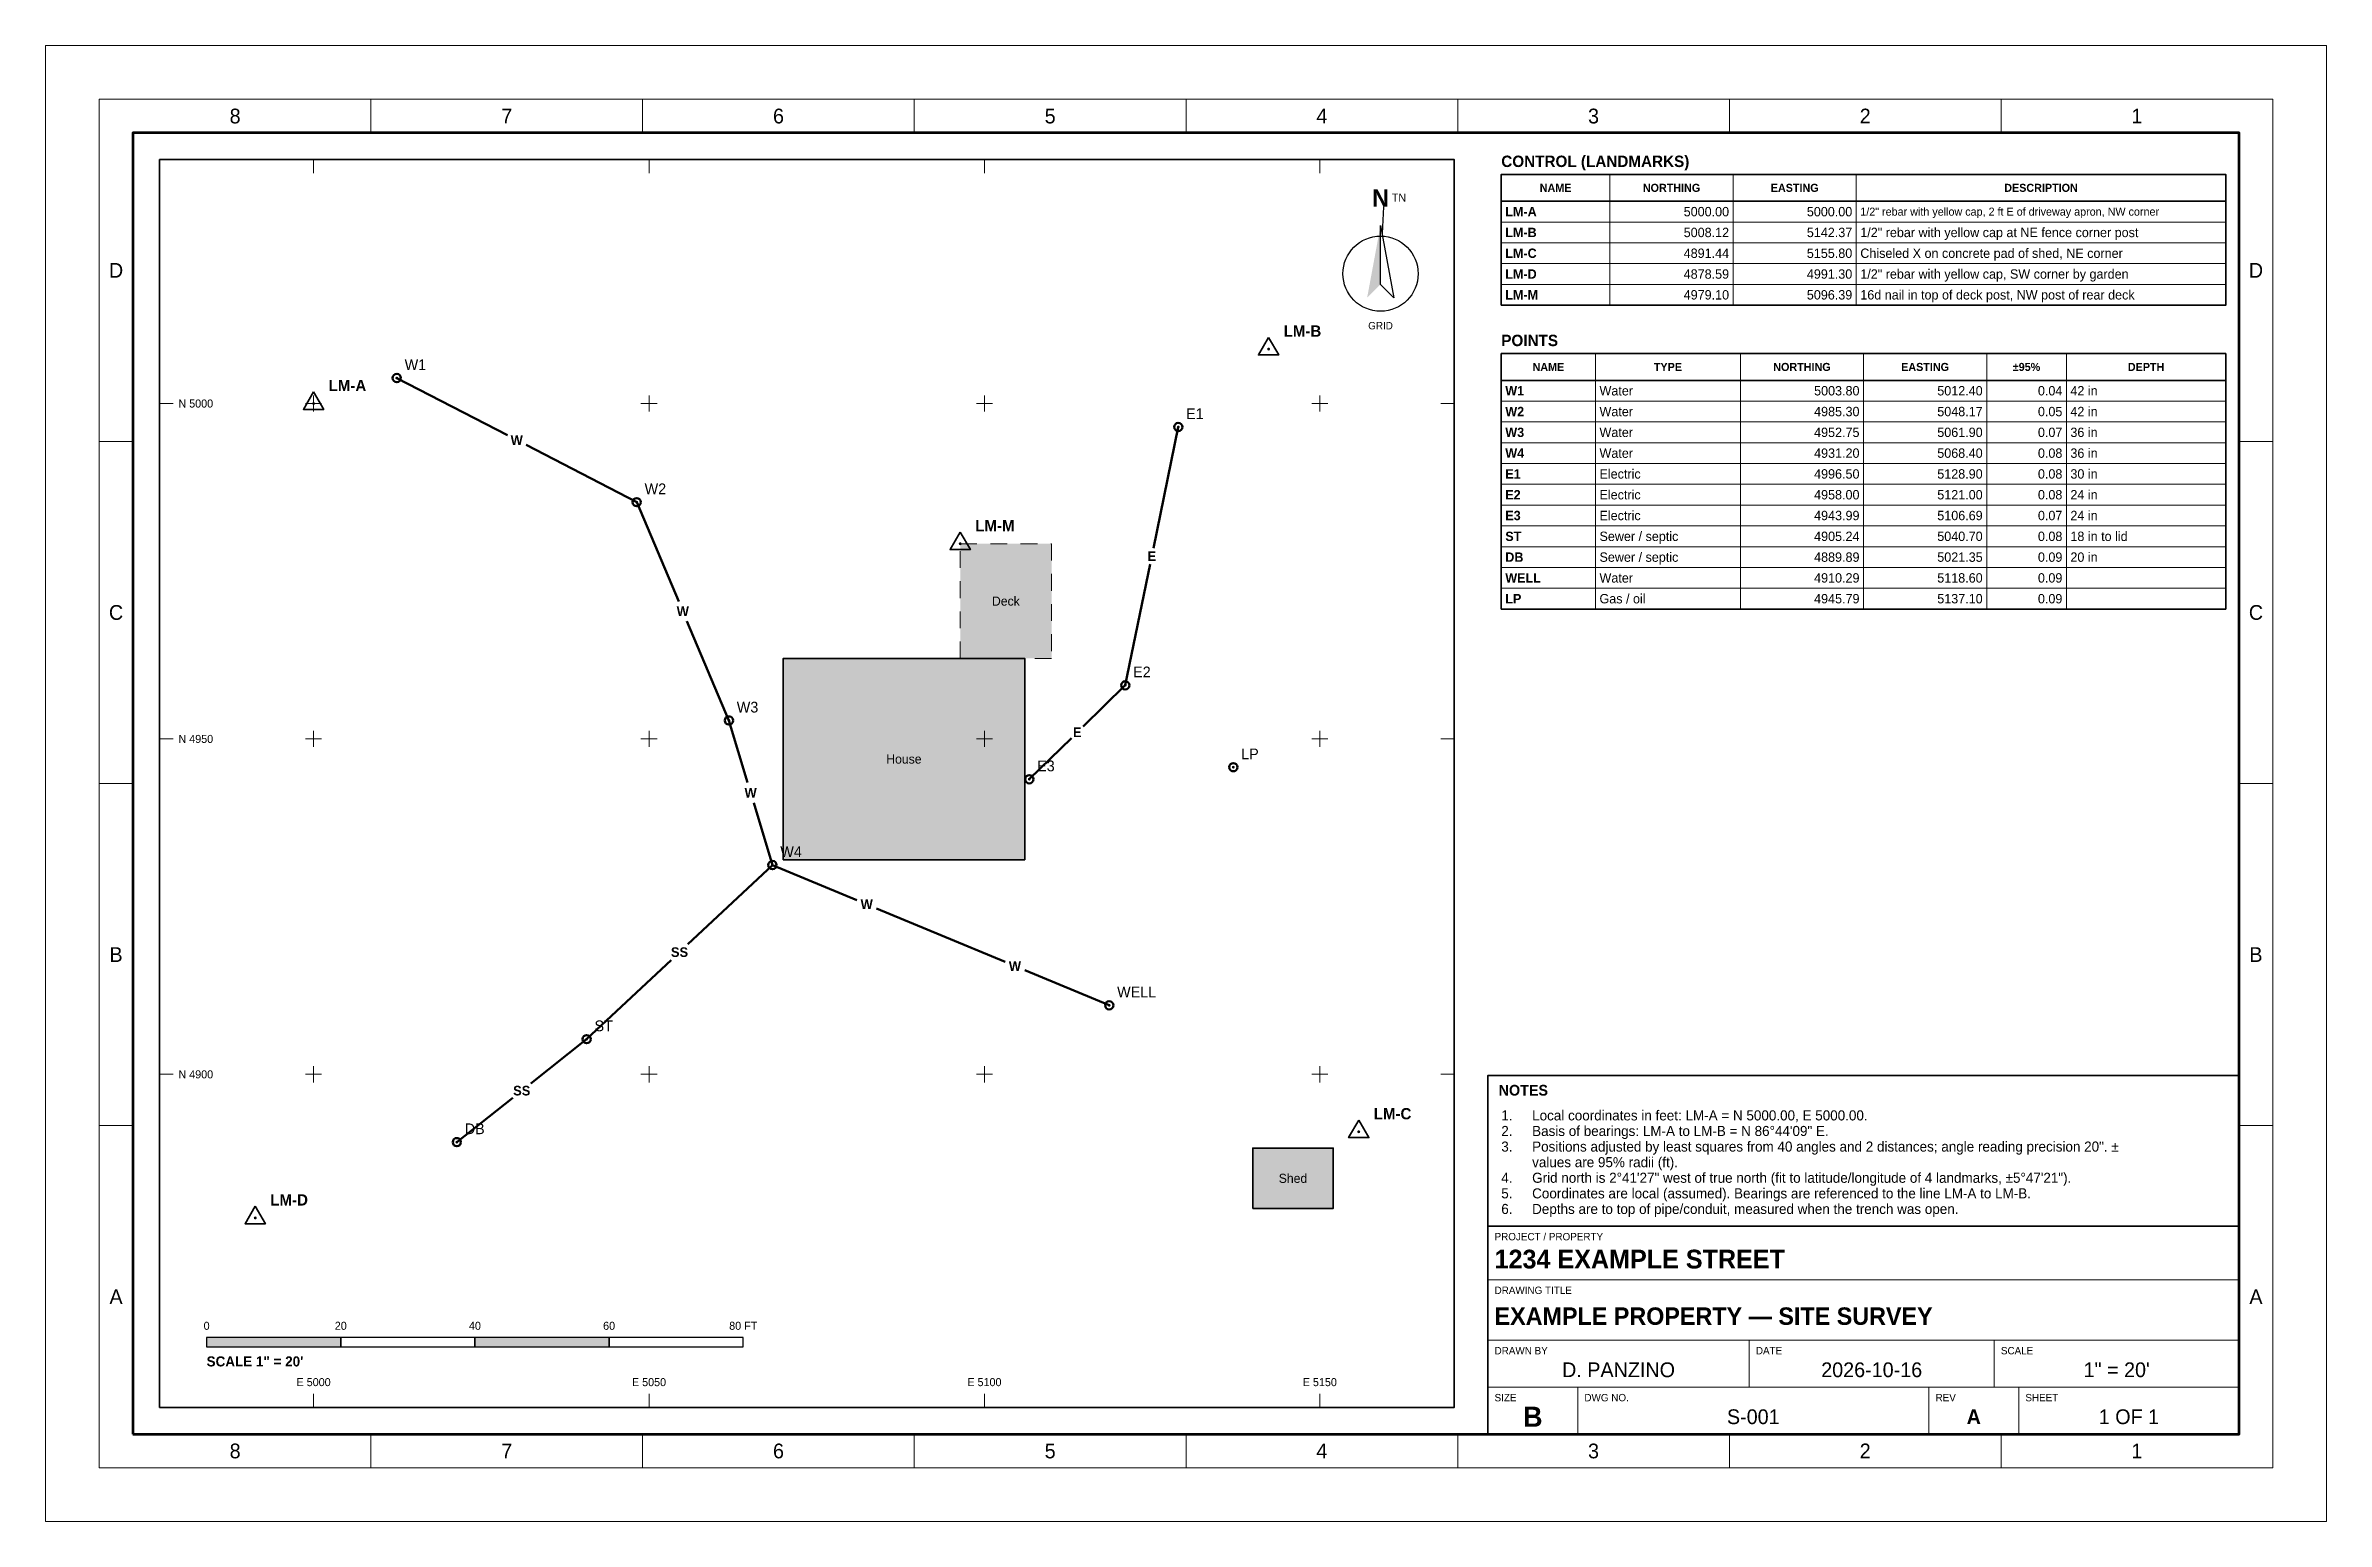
# Paper-space layout 'ANSI B' of a CAD drawing. Header units: inches. Extents: x 0 to 17, y 0 to 11.
# The model-space entities are those that its viewports show. They can reach past a viewport. Long polylines and large blocks are cut down to what shows.
import ezdxf
from ezdxf.enums import TextEntityAlignment as Align

# ---------------------------------------------------------------- set-up
doc = ezdxf.new("R2010")
doc.units = ezdxf.units.IN
doc.header["$LTSCALE"] = 0.25
doc.header["$MEASUREMENT"] = 0
doc.linetypes.add('DASHED', pattern=[0.75, 0.5, -0.25])
for name, color, linetype, lineweight in [('CONTROL', 7, 'CONTINUOUS', 35), ('FRAME', 7, 'CONTINUOUS', 60), ('FRAME-THIN', 7, 'CONTINUOUS', 18), ('GRID', 8, 'CONTINUOUS', 13), ('LABEL', 7, 'CONTINUOUS', 18), ('MAP-FRAME', 7, 'CONTINUOUS', 35), ('NORTH', 7, 'CONTINUOUS', 25), ('OBSTACLE', 8, 'CONTINUOUS', 35), ('OBSTACLE-FILL', 254, 'CONTINUOUS', 0), ('OBSTACLE-LOW', 8, 'DASHED', 18), ('SYMBOL-FILL', 7, 'CONTINUOUS', 0), ('TEXT', 7, 'CONTINUOUS', 25), ('TEXT-MINOR', 8, 'CONTINUOUS', 18), ('TITLE', 7, 'CONTINUOUS', 35), ('TITLE-GRID', 7, 'CONTINUOUS', 18), ('UT-ELEC', 1, 'CONTINUOUS', 50), ('UT-GAS', 40, 'CONTINUOUS', 50), ('UT-SEWER', 3, 'CONTINUOUS', 50), ('UT-WATER', 5, 'CONTINUOUS', 50)]:
    doc.layers.add(name, color=color, linetype=linetype, lineweight=lineweight)
doc.styles.add('SV-BOLD', font='B612-Bold.ttf')
doc.styles.add('SV-STD', font='B612-Regular.ttf')

msp = doc.modelspace()

# ---------------------------------------------------------------- hatches: boundary and pattern name
at = {"layer": 'OBSTACLE-FILL'}
h = msp.add_hatch(color=254, dxfattribs=at)
h.dxf.hatch_style = 1
h.paths.add_polyline_path([(6.817181, 7.287047), (7.497505, 7.287235), (7.497505, 6.432235), (6.817505, 6.432235)])
h = msp.add_hatch(color=254, dxfattribs=at)
h.dxf.hatch_style = 1
h.paths.add_polyline_path([(5.497505, 4.932235), (7.297505, 4.932235), (7.297505, 6.432235), (5.497505, 6.432235)])
h = msp.add_hatch(color=254, dxfattribs=at)
h.dxf.hatch_style = 1
h.paths.add_polyline_path([(8.997505, 2.332235), (9.597505, 2.332235), (9.597505, 2.782235), (8.997505, 2.782235)])
at = {"layer": 'SYMBOL-FILL'}
h = msp.add_hatch(color=7, dxfattribs=at)
h.dxf.hatch_style = 1
h.paths.add_polyline_path([(9.95, 9.66), (9.85, 9.12), (9.95, 9.22)])
h = msp.add_hatch(color=7, dxfattribs=at)
h.dxf.hatch_style = 1
h.paths.add_polyline_path([(9.104683, 8.738211, 1), (9.127083, 8.738211, 1)])
h = msp.add_hatch(color=7, dxfattribs=at)
h.dxf.hatch_style = 1
h.paths.add_polyline_path([(2.6065, 8.522146, 1), (2.62806, 8.522146, 1)])
h = msp.add_hatch(color=7, dxfattribs=at)
h.dxf.hatch_style = 1
h.paths.add_polyline_path([(1.986305, 8.332235, 1), (2.008705, 8.332235, 1)])
h = msp.add_hatch(color=7, dxfattribs=at)
h.dxf.hatch_style = 1
h.paths.add_polyline_path([(8.431578, 8.157225, 1), (8.453138, 8.157225, 1)])
h = msp.add_hatch(color=7, dxfattribs=at)
h.dxf.hatch_style = 1
h.paths.add_polyline_path([(4.395064, 7.59708, 1), (4.416624, 7.59708, 1)])
h = msp.add_hatch(color=7, dxfattribs=at)
h.dxf.hatch_style = 1
h.paths.add_polyline_path([(6.805981, 7.287047, 1), (6.828381, 7.287047, 1)])
h = msp.add_hatch(color=7, dxfattribs=at)
h.dxf.hatch_style = 1
h.paths.add_polyline_path([(8.036573, 6.232133, 1), (8.058133, 6.232133, 1)])
h = msp.add_hatch(color=7, dxfattribs=at)
h.dxf.hatch_style = 1
h.paths.add_polyline_path([(5.081953, 5.969817, 1), (5.103513, 5.969817, 1)])
h = msp.add_hatch(color=7, dxfattribs=at)
h.dxf.hatch_style = 1
h.paths.add_polyline_path([(8.841641, 5.621492, 1), (8.863201, 5.621492, 1)])
h = msp.add_hatch(color=7, dxfattribs=at)
h.dxf.hatch_style = 1
h.paths.add_polyline_path([(7.321118, 5.531889, 1), (7.342678, 5.531889, 1)])
h = msp.add_hatch(color=7, dxfattribs=at)
h.dxf.hatch_style = 1
h.paths.add_polyline_path([(5.406515, 4.892024, 1), (5.428075, 4.892024, 1)])
h = msp.add_hatch(color=7, dxfattribs=at)
h.dxf.hatch_style = 1
h.paths.add_polyline_path([(7.916974, 3.846607, 1), (7.938534, 3.846607, 1)])
h = msp.add_hatch(color=7, dxfattribs=at)
h.dxf.hatch_style = 1
h.paths.add_polyline_path([(4.021665, 3.59433, 1), (4.043225, 3.59433, 1)])
h = msp.add_hatch(color=7, dxfattribs=at)
h.dxf.hatch_style = 1
h.paths.add_polyline_path([(9.776057, 2.904289, 1), (9.798457, 2.904289, 1)])
h = msp.add_hatch(color=7, dxfattribs=at)
h.dxf.hatch_style = 1
h.paths.add_polyline_path([(3.054439, 2.826811, 1), (3.075999, 2.826811, 1)])
h = msp.add_hatch(color=7, dxfattribs=at)
h.dxf.hatch_style = 1
h.paths.add_polyline_path([(1.551543, 2.261789, 1), (1.573943, 2.261789, 1)])
h = msp.add_hatch(color=7, dxfattribs=at)
h.dxf.hatch_style = 1
h.paths.add_polyline_path([(1.2, 1.3), (2.2, 1.3), (2.2, 1.37), (1.2, 1.37)])
h = msp.add_hatch(color=7, dxfattribs=at)
h.dxf.hatch_style = 1
h.paths.add_polyline_path([(3.2, 1.3), (4.2, 1.3), (4.2, 1.37), (3.2, 1.37)])

# ---------------------------------------------------------------- linework, layer by layer
at = {"layer": 'CONTROL'}
for points in [[(9.115883, 8.825011), (9.040283, 8.694811), (9.191483, 8.694811)], [(1.997505, 8.419035), (1.921905, 8.288835), (2.073105, 8.288835)], [(6.817181, 7.373847), (6.741581, 7.243647), (6.892781, 7.243647)], [(9.787257, 2.991089), (9.711657, 2.860889), (9.862857, 2.860889)], [(1.562743, 2.348589), (1.487143, 2.218389), (1.638343, 2.218389)]]:
    msp.add_lwpolyline(points, close=True, dxfattribs=at)
at = {"layer": 'FRAME'}
msp.add_lwpolyline([(0.65, 0.65), (16.35, 0.65), (16.35, 10.35), (0.65, 10.35)], close=True, dxfattribs=at)
at = {"layer": 'FRAME-THIN'}
for p, q in [((2.425, 10.35), (2.425, 10.6)), ((4.45, 10.35), (4.45, 10.6)), ((6.475, 10.35), (6.475, 10.6)), ((8.5, 10.35), (8.5, 10.6)), ((10.525, 10.35), (10.525, 10.6)), ((12.55, 10.35), (12.55, 10.6)), ((14.575, 10.35), (14.575, 10.6)), ((0.4, 8.05), (0.65, 8.05)), ((16.35, 8.05), (16.6, 8.05)), ((0.4, 5.5), (0.65, 5.5)), ((16.35, 5.5), (16.6, 5.5)), ((0.4, 2.95), (0.65, 2.95)), ((16.35, 2.95), (16.6, 2.95)), ((2.425, 0.4), (2.425, 0.65)), ((4.45, 0.4), (4.45, 0.65)), ((6.475, 0.4), (6.475, 0.65)), ((8.5, 0.4), (8.5, 0.65)), ((10.525, 0.4), (10.525, 0.65)), ((12.55, 0.4), (12.55, 0.65)), ((14.575, 0.4), (14.575, 0.65))]:
    msp.add_line(p, q, dxfattribs=at)
msp.add_lwpolyline([(0.4, 0.4), (16.6, 0.4), (16.6, 10.6), (0.4, 10.6)], close=True, dxfattribs=at)
at = {"layer": 'GRID'}
for p, q in [((1.997505, 10.15), (1.997505, 10.05)), ((4.497505, 10.15), (4.497505, 10.05)), ((6.997505, 10.15), (6.997505, 10.05)), ((9.497505, 10.15), (9.497505, 10.05)), ((0.85, 8.332235), (0.95, 8.332235)), ((1.937505, 8.332235), (2.057505, 8.332235)), ((1.997505, 8.272235), (1.997505, 8.392235)), ((4.437505, 8.332235), (4.557505, 8.332235)), ((4.497505, 8.272235), (4.497505, 8.392235)), ((6.937505, 8.332235), (7.057505, 8.332235)), ((6.997505, 8.272235), (6.997505, 8.392235)), ((9.437505, 8.332235), (9.557505, 8.332235)), ((9.497505, 8.272235), (9.497505, 8.392235)), ((10.5, 8.332235), (10.4, 8.332235)), ((0.85, 5.832235), (0.95, 5.832235)), ((1.937505, 5.832235), (2.057505, 5.832235)), ((1.997505, 5.772235), (1.997505, 5.892235)), ((4.437505, 5.832235), (4.557505, 5.832235)), ((4.497505, 5.772235), (4.497505, 5.892235)), ((6.937505, 5.832235), (7.057505, 5.832235)), ((6.997505, 5.772235), (6.997505, 5.892235)), ((9.437505, 5.832235), (9.557505, 5.832235)), ((9.497505, 5.772235), (9.497505, 5.892235)), ((10.5, 5.832235), (10.4, 5.832235)), ((0.85, 3.332235), (0.95, 3.332235)), ((1.937505, 3.332235), (2.057505, 3.332235)), ((1.997505, 3.272235), (1.997505, 3.392235)), ((4.437505, 3.332235), (4.557505, 3.332235)), ((4.497505, 3.272235), (4.497505, 3.392235)), ((6.937505, 3.332235), (7.057505, 3.332235)), ((6.997505, 3.272235), (6.997505, 3.392235)), ((9.437505, 3.332235), (9.557505, 3.332235)), ((9.497505, 3.272235), (9.497505, 3.392235)), ((10.5, 3.332235), (10.4, 3.332235)), ((1.997505, 0.85), (1.997505, 0.95)), ((4.497505, 0.85), (4.497505, 0.95)), ((6.997505, 0.85), (6.997505, 0.95)), ((9.497505, 0.85), (9.497505, 0.95))]:
    msp.add_line(p, q, dxfattribs=at)
at = {"layer": 'MAP-FRAME'}
msp.add_lwpolyline([(0.85, 0.85), (10.5, 0.85), (10.5, 10.15), (0.85, 10.15)], close=True, dxfattribs=at)
at = {"layer": 'NORTH'}
msp.add_line((9.964083, 9.599669), (9.973472, 9.799449), dxfattribs=at)
for points in [[(9.95, 9.66), (10.05, 9.12), (9.95, 9.22)], [(1.2, 1.3), (2.2, 1.3), (2.2, 1.37), (1.2, 1.37)], [(2.2, 1.3), (3.2, 1.3), (3.2, 1.37), (2.2, 1.37)], [(3.2, 1.3), (4.2, 1.3), (4.2, 1.37), (3.2, 1.37)], [(4.2, 1.3), (5.2, 1.3), (5.2, 1.37), (4.2, 1.37)]]:
    msp.add_lwpolyline(points, close=True, dxfattribs=at)
msp.add_circle((9.95, 9.3), 0.28, dxfattribs=at)
at = {"layer": 'OBSTACLE'}
for points in [[(5.497505, 4.932235), (7.297505, 4.932235), (7.297505, 6.432235), (5.497505, 6.432235)], [(8.997505, 2.332235), (9.597505, 2.332235), (9.597505, 2.782235), (8.997505, 2.782235)]]:
    msp.add_lwpolyline(points, close=True, dxfattribs=at)
at = {"layer": 'OBSTACLE-LOW'}
msp.add_lwpolyline([(6.817181, 7.287047), (7.497505, 7.287235), (7.497505, 6.432235), (6.817505, 6.432235)], close=True, dxfattribs=at)
at = {"layer": 'TITLE'}
for points in [[(10.85, 9.84), (16.25, 9.84), (16.25, 10.04), (10.85, 10.04)], [(10.85, 9.065), (16.25, 9.065), (16.25, 10.04), (10.85, 10.04)], [(10.85, 8.505), (16.25, 8.505), (16.25, 8.705), (10.85, 8.705)], [(10.85, 6.8), (16.25, 6.8), (16.25, 8.705), (10.85, 8.705)], [(10.75, 2.2), (16.35, 2.2), (16.35, 3.32375), (10.75, 3.32375)], [(10.75, 0.65), (16.35, 0.65), (16.35, 2.2), (10.75, 2.2)]]:
    msp.add_lwpolyline(points, close=True, dxfattribs=at)
at = {"layer": 'TITLE-GRID'}
for p, q in [((11.66, 9.065), (11.66, 10.04)), ((12.578, 9.065), (12.578, 10.04)), ((13.496, 9.065), (13.496, 10.04)), ((10.85, 9.685), (16.25, 9.685)), ((10.85, 9.53), (16.25, 9.53)), ((10.85, 9.375), (16.25, 9.375)), ((10.85, 9.22), (16.25, 9.22)), ((10.85, 9.065), (16.25, 9.065)), ((11.552, 6.8), (11.552, 8.705)), ((12.632, 6.8), (12.632, 8.705)), ((13.55, 6.8), (13.55, 8.705)), ((14.468, 6.8), (14.468, 8.705)), ((15.062, 6.8), (15.062, 8.705)), ((10.85, 8.35), (16.25, 8.35)), ((10.85, 8.195), (16.25, 8.195)), ((10.85, 8.04), (16.25, 8.04)), ((10.85, 7.885), (16.25, 7.885)), ((10.85, 7.73), (16.25, 7.73)), ((10.85, 7.575), (16.25, 7.575)), ((10.85, 7.42), (16.25, 7.42)), ((10.85, 7.265), (16.25, 7.265)), ((10.85, 7.11), (16.25, 7.11)), ((10.85, 6.955), (16.25, 6.955)), ((10.85, 6.8), (16.25, 6.8)), ((10.75, 1.8), (16.35, 1.8)), ((10.75, 1.35), (16.35, 1.35)), ((12.697826, 1), (12.697826, 1.35)), ((14.523913, 1), (14.523913, 1.35)), ((10.75, 1), (16.35, 1)), ((11.419565, 0.65), (11.419565, 1)), ((14.036957, 0.65), (14.036957, 1)), ((14.706522, 0.65), (14.706522, 1))]:
    msp.add_line(p, q, dxfattribs=at)
at = {"layer": 'UT-ELEC'}
for points in [[(8.442358, 8.157225), (8.257228, 7.254981)], [(8.232482, 7.134378), (8.047353, 6.232133)], [(8.047353, 6.232133), (7.733619, 5.925069)], [(7.645632, 5.838953), (7.331898, 5.531889)]]:
    msp.add_lwpolyline(points, dxfattribs=at)
for centre in [(8.442358, 8.157225), (8.047353, 6.232133), (7.331898, 5.531889)]:
    msp.add_circle(centre, 0.0308, dxfattribs=at)
at = {"layer": 'UT-GAS'}
msp.add_circle((8.852421, 5.621492), 0.0308, dxfattribs=at)
at = {"layer": 'UT-SEWER'}
for points in [[(5.417295, 4.892024), (4.787762, 4.302111)], [(4.661978, 4.184243), (4.032445, 3.59433)], [(4.032445, 3.59433), (3.616347, 3.264146)], [(3.481317, 3.156995), (3.065219, 2.826811)]]:
    msp.add_lwpolyline(points, dxfattribs=at)
for centre in [(4.032445, 3.59433), (3.065219, 2.826811)]:
    msp.add_circle(centre, 0.0308, dxfattribs=at)
at = {"layer": 'UT-WATER'}
for points in [[(2.61728, 8.522146), (3.44157, 8.095814)], [(3.581554, 8.023412), (4.405844, 7.59708)], [(4.405844, 7.59708), (4.718645, 6.856046)], [(4.779933, 6.710852), (5.092733, 5.969817)], [(5.092733, 5.969817), (5.232292, 5.506374)], [(5.277736, 5.355467), (5.417295, 4.892024)], [(6.04731, 4.62967), (5.417295, 4.892024)], [(7.15225, 4.169546), (6.192799, 4.569085)], [(7.927754, 3.846607), (7.297739, 4.108961)]]:
    msp.add_lwpolyline(points, dxfattribs=at)
for centre in [(2.61728, 8.522146), (4.405844, 7.59708), (5.092733, 5.969817), (5.417295, 4.892024), (7.927754, 3.846607)]:
    msp.add_circle(centre, 0.0308, dxfattribs=at)

# ---------------------------------------------------------------- texts
at = {"layer": 'LABEL', "style": 'SV-STD'}
for s, p in [('5000.00', (12.548, 9.7625)), ('5000.00', (13.466, 9.7625)), ('5008.12', (12.548, 9.6075)), ('5142.37', (13.466, 9.6075)), ('4891.44', (12.548, 9.4525)), ('5155.80', (13.466, 9.4525)), ('4878.59', (12.548, 9.2975)), ('4991.30', (13.466, 9.2975)), ('4979.10', (12.548, 9.1425)), ('5096.39', (13.466, 9.1425)), ('5003.80', (13.52, 8.4275)), ('5012.40', (14.438, 8.4275)), ('0.04', (15.032, 8.4275)), ('4985.30', (13.52, 8.2725)), ('5048.17', (14.438, 8.2725)), ('0.05', (15.032, 8.2725)), ('4952.75', (13.52, 8.1175)), ('4931.20', (13.52, 7.9625)), ('5061.90', (14.438, 8.1175)), ('5068.40', (14.438, 7.9625)), ('0.07', (15.032, 8.1175)), ('0.08', (15.032, 7.9625)), ('4996.50', (13.52, 7.8075)), ('5128.90', (14.438, 7.8075)), ('0.08', (15.032, 7.8075)), ('4958.00', (13.52, 7.6525)), ('5121.00', (14.438, 7.6525)), ('0.08', (15.032, 7.6525)), ('4943.99', (13.52, 7.4975)), ('5106.69', (14.438, 7.4975)), ('0.07', (15.032, 7.4975)), ('4905.24', (13.52, 7.3425)), ('5040.70', (14.438, 7.3425)), ('0.08', (15.032, 7.3425)), ('4889.89', (13.52, 7.1875)), ('5021.35', (14.438, 7.1875)), ('0.09', (15.032, 7.1875)), ('4910.29', (13.52, 7.0325)), ('5118.60', (14.438, 7.0325)), ('0.09', (15.032, 7.0325)), ('4945.79', (13.52, 6.8775)), ('5137.10', (14.438, 6.8775)), ('0.09', (15.032, 6.8775))]:
    msp.add_text(s, height=0.07, dxfattribs=at).set_placement(p, align=Align.MIDDLE_RIGHT)
for s, height, p in [('1/2" rebar with yellow cap, 2 ft E of driveway apron, NW corner', 0.06, (13.526, 9.7625)), ('1/2" rebar with yellow cap at NE fence corner post', 0.07, (13.526, 9.6075)), ('Chiseled X on concrete pad of shed, NE corner', 0.07, (13.526, 9.4525)), ('1/2" rebar with yellow cap, SW corner by garden', 0.07, (13.526, 9.2975)), ('16d nail in top of deck post, NW post of rear deck', 0.07, (13.526, 9.1425)), ('Water', 0.07, (11.582, 8.4275)), ('42 in', 0.07, (15.092, 8.4275)), ('Water', 0.07, (11.582, 8.2725)), ('42 in', 0.07, (15.092, 8.2725)), ('Water', 0.07, (11.582, 8.1175)), ('Water', 0.07, (11.582, 7.9625)), ('36 in', 0.07, (15.092, 8.1175)), ('36 in', 0.07, (15.092, 7.9625)), ('Electric', 0.07, (11.582, 7.8075)), ('30 in', 0.07, (15.092, 7.8075)), ('Electric', 0.07, (11.582, 7.6525)), ('24 in', 0.07, (15.092, 7.6525)), ('Electric', 0.07, (11.582, 7.4975)), ('24 in', 0.07, (15.092, 7.4975)), ('Sewer / septic', 0.07, (11.582, 7.3425)), ('18 in to lid', 0.07, (15.092, 7.3425)), ('Sewer / septic', 0.07, (11.582, 7.1875)), ('20 in', 0.07, (15.092, 7.1875)), ('Water', 0.07, (11.582, 7.0325)), ('Gas / oil', 0.07, (11.582, 6.8775))]:
    msp.add_text(s, height=height, dxfattribs=at).set_placement(p, align=Align.MIDDLE_LEFT)
for s, p in [('W1', (2.67608, 8.557426)), ('E1', (8.501158, 8.192505)), ('W2', (4.464644, 7.63236)), ('E2', (8.106153, 6.267413)), ('W3', (5.151533, 6.005097)), ('E3', (7.390698, 5.567169)), ('LP', (8.911221, 5.656772)), ('W4', (5.476095, 4.927304)), ('WELL', (7.986554, 3.881887)), ('ST', (4.091245, 3.62961)), ('DB', (3.124019, 2.862091))]:
    msp.add_text(s, height=0.08, dxfattribs=at).set_placement(p, align=Align.BOTTOM_LEFT)
at = {"layer": 'TEXT'}
for s, height, style, p in [('8', 0.11, 'SV-STD', (1.4125, 10.475)), ('7', 0.11, 'SV-STD', (3.4375, 10.475)), ('6', 0.11, 'SV-STD', (5.4625, 10.475)), ('5', 0.11, 'SV-STD', (7.4875, 10.475)), ('4', 0.11, 'SV-STD', (9.5125, 10.475)), ('3', 0.11, 'SV-STD', (11.5375, 10.475)), ('2', 0.11, 'SV-STD', (13.5625, 10.475)), ('1', 0.11, 'SV-STD', (15.5875, 10.475)), ('NAME', 0.06, 'SV-BOLD', (11.255, 9.94)), ('NORTHING', 0.06, 'SV-BOLD', (12.119, 9.94)), ('EASTING', 0.06, 'SV-BOLD', (13.037, 9.94)), ('DESCRIPTION', 0.06, 'SV-BOLD', (14.873, 9.94)), ('D', 0.11, 'SV-STD', (0.525, 9.325)), ('D', 0.11, 'SV-STD', (16.475, 9.325)), ('NAME', 0.06, 'SV-BOLD', (11.201, 8.605)), ('TYPE', 0.06, 'SV-BOLD', (12.092, 8.605)), ('NORTHING', 0.06, 'SV-BOLD', (13.091, 8.605)), ('EASTING', 0.06, 'SV-BOLD', (14.009, 8.605)), ('±95%', 0.06, 'SV-BOLD', (14.765, 8.605)), ('DEPTH', 0.06, 'SV-BOLD', (15.656, 8.605)), ('C', 0.11, 'SV-STD', (0.525, 6.775)), ('C', 0.11, 'SV-STD', (16.475, 6.775)), ('B', 0.11, 'SV-STD', (0.525, 4.225)), ('B', 0.11, 'SV-STD', (16.475, 4.225)), ('A', 0.11, 'SV-STD', (0.525, 1.675)), ('A', 0.11, 'SV-STD', (16.475, 1.675)), ('D. PANZINO', 0.11, 'SV-STD', (11.723913, 1.13)), ('2026-10-16', 0.11, 'SV-STD', (13.61087, 1.13)), ('1" = 20\'', 0.11, 'SV-STD', (15.436957, 1.13)), ('B', 0.15, 'SV-BOLD', (11.084783, 0.78)), ('S-001', 0.11, 'SV-STD', (12.728261, 0.78)), ('A', 0.11, 'SV-BOLD', (14.371739, 0.78)), ('1 OF 1', 0.11, 'SV-STD', (15.528261, 0.78)), ('8', 0.11, 'SV-STD', (1.4125, 0.525)), ('7', 0.11, 'SV-STD', (3.4375, 0.525)), ('6', 0.11, 'SV-STD', (5.4625, 0.525)), ('5', 0.11, 'SV-STD', (7.4875, 0.525)), ('4', 0.11, 'SV-STD', (9.5125, 0.525)), ('3', 0.11, 'SV-STD', (11.5375, 0.525)), ('2', 0.11, 'SV-STD', (13.5625, 0.525)), ('1', 0.11, 'SV-STD', (15.5875, 0.525))]:
    msp.add_text(s, height=height, dxfattribs=dict(at, style=style)).set_placement(p, align=Align.MIDDLE_CENTER)
at = {"layer": 'TEXT', "style": 'SV-BOLD'}
for s, height, p in [('CONTROL (LANDMARKS)', 0.085, (10.85, 10.18)), ('POINTS', 0.085, (10.85, 8.845)), ('NOTES', 0.08, (10.83, 3.25375)), ('SCALE 1" = 20\'', 0.075, (1.2, 1.23))]:
    msp.add_text(s, height=height, dxfattribs=at).set_placement(p, align=Align.TOP_LEFT)
msp.add_text('N', height=0.13, dxfattribs=at).set_placement((9.95, 9.76), align=Align.BOTTOM_CENTER)
at = {"layer": 'TEXT'}
for s, height, style, p in [('LM-A', 0.07, 'SV-BOLD', (10.88, 9.7625)), ('LM-B', 0.07, 'SV-BOLD', (10.88, 9.6075)), ('LM-C', 0.07, 'SV-BOLD', (10.88, 9.4525)), ('LM-D', 0.07, 'SV-BOLD', (10.88, 9.2975)), ('LM-M', 0.07, 'SV-BOLD', (10.88, 9.1425)), ('W1', 0.07, 'SV-BOLD', (10.88, 8.4275)), ('W2', 0.07, 'SV-BOLD', (10.88, 8.2725)), ('W3', 0.07, 'SV-BOLD', (10.88, 8.1175)), ('W4', 0.07, 'SV-BOLD', (10.88, 7.9625)), ('E1', 0.07, 'SV-BOLD', (10.88, 7.8075)), ('E2', 0.07, 'SV-BOLD', (10.88, 7.6525)), ('E3', 0.07, 'SV-BOLD', (10.88, 7.4975)), ('ST', 0.07, 'SV-BOLD', (10.88, 7.3425)), ('DB', 0.07, 'SV-BOLD', (10.88, 7.1875)), ('WELL', 0.07, 'SV-BOLD', (10.88, 7.0325)), ('LP', 0.07, 'SV-BOLD', (10.88, 6.8775)), ('1.', 0.075, 'SV-STD', (10.85, 3.02625)), ('Local coordinates in feet: LM-A = N 5000.00, E 5000.00.', 0.075, 'SV-STD', (11.08, 3.02625)), ('2.', 0.075, 'SV-STD', (10.85, 2.91)), ('Basis of bearings: LM-A to LM-B = N 86°44\'09" E.', 0.075, 'SV-STD', (11.08, 2.91)), ('3.', 0.075, 'SV-STD', (10.85, 2.79375)), ('Positions adjusted by least squares from 40 angles and 2 distances; angle reading precision 20". ±', 0.075, 'SV-STD', (11.08, 2.79375)), ('4.', 0.075, 'SV-STD', (10.85, 2.56125)), ('values are 95% radii (ft).', 0.075, 'SV-STD', (11.08, 2.6775)), ('Grid north is 2°41\'27" west of true north (fit to latitude/longitude of 4 landmarks, ±5°47\'21").', 0.075, 'SV-STD', (11.08, 2.56125)), ('5.', 0.075, 'SV-STD', (10.85, 2.445)), ('Coordinates are local (assumed). Bearings are referenced to the line LM-A to LM-B.', 0.075, 'SV-STD', (11.08, 2.445)), ('6.', 0.075, 'SV-STD', (10.85, 2.32875)), ('Depths are to top of pipe/conduit, measured when the trench was open.', 0.075, 'SV-STD', (11.08, 2.32875)), ('1234 EXAMPLE STREET', 0.14, 'SV-BOLD', (10.8, 1.955)), ('EXAMPLE PROPERTY — SITE SURVEY', 0.13, 'SV-BOLD', (10.8, 1.53))]:
    msp.add_text(s, height=height, dxfattribs=dict(at, style=style)).set_placement(p, align=Align.MIDDLE_LEFT)
at = {"layer": 'TEXT', "style": 'SV-BOLD'}
for s, p in [('LM-B', (9.227883, 8.805411)), ('LM-A', (2.109505, 8.399435)), ('LM-M', (6.929181, 7.354247)), ('LM-C', (9.899257, 2.971489)), ('LM-D', (1.674743, 2.328989))]:
    msp.add_text(s, height=0.084, dxfattribs=at).set_placement(p, align=Align.BOTTOM_LEFT)
at = {"layer": 'TEXT-MINOR', "style": 'SV-STD'}
msp.add_text('TN', height=0.06, dxfattribs=at).set_placement((10.033472, 9.819449), align=Align.BOTTOM_LEFT)
msp.add_text('GRID', height=0.055, dxfattribs=at).set_placement((9.95, 8.94), align=Align.TOP_CENTER)
for s, p in [('N 5000', (0.99, 8.332235)), ('N 4950', (0.99, 5.832235)), ('N 4900', (0.99, 3.332235))]:
    msp.add_text(s, height=0.06, dxfattribs=at).set_placement(p, align=Align.MIDDLE_LEFT)
for s, p in [('Deck', (7.157424, 6.859688)), ('House', (6.397505, 5.682235)), ('Shed', (9.297505, 2.557235))]:
    msp.add_text(s, height=0.068, dxfattribs=at).set_placement(p, align=Align.MIDDLE_CENTER)
for s, p in [('PROJECT / PROPERTY', (10.8, 2.15)), ('DRAWING TITLE', (10.8, 1.75)), ('DRAWN BY', (10.8, 1.3)), ('DATE', (12.747826, 1.3)), ('SCALE', (14.573913, 1.3)), ('SIZE', (10.8, 0.95)), ('DWG NO.', (11.469565, 0.95)), ('REV', (14.086957, 0.95)), ('SHEET', (14.756522, 0.95))]:
    msp.add_text(s, height=0.055, dxfattribs=at).set_placement(p, align=Align.TOP_LEFT)
for s, p in [('0', (1.2, 1.41)), ('20', (2.2, 1.41)), ('40', (3.2, 1.41)), ('60', (4.2, 1.41)), ('80 FT', (5.2, 1.41)), ('E 5000', (1.997505, 0.99)), ('E 5050', (4.497505, 0.99)), ('E 5100', (6.997505, 0.99)), ('E 5150', (9.497505, 0.99))]:
    msp.add_text(s, height=0.06, dxfattribs=at).set_placement(p, align=Align.BOTTOM_CENTER)
at = {"layer": 'UT-ELEC', "style": 'SV-BOLD'}
for p in [(8.244855, 7.194679), (7.689625, 5.882011)]:
    msp.add_text('E', height=0.072, dxfattribs=at).set_placement(p, align=Align.MIDDLE_CENTER)
at = {"layer": 'UT-SEWER', "style": 'SV-BOLD'}
for p in [(4.72487, 4.243177), (3.548832, 3.210571)]:
    msp.add_text('SS', height=0.072, dxfattribs=at).set_placement(p, align=Align.MIDDLE_CENTER)
at = {"layer": 'UT-WATER', "style": 'SV-BOLD'}
for p in [(3.511562, 8.059613), (4.749289, 6.783449), (5.255014, 5.430921), (6.120054, 4.599377), (7.224995, 4.139253)]:
    msp.add_text('W', height=0.072, dxfattribs=at).set_placement(p, align=Align.MIDDLE_CENTER)

psp = doc.layouts.new('ANSI B')

# ---------------------------------------------------------------- viewports
at = {"layer": 'VIEWPORTS'}
psp.add_viewport(center=(8.5, 5.5), size=(17, 11), view_center_point=(8.5, 5.5), view_height=11, dxfattribs=at)

doc.saveas('drawing.dxf')
